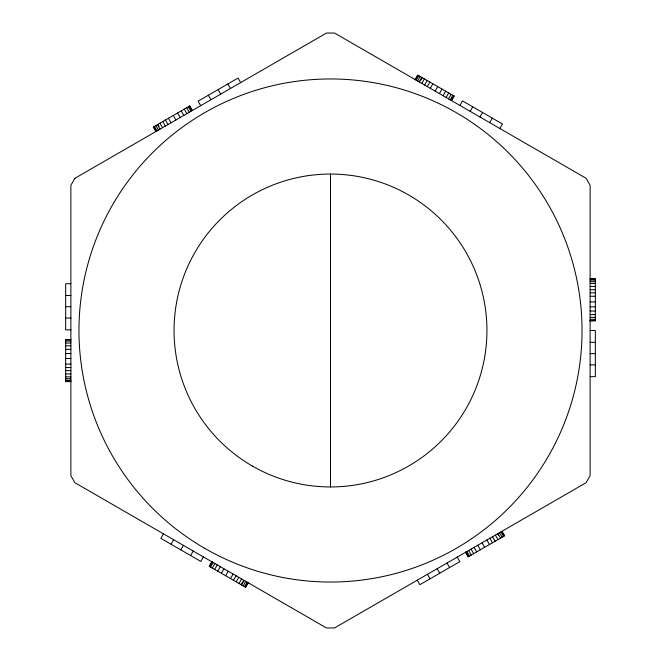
<?xml version="1.0" encoding="UTF-8"?>
<svg xmlns="http://www.w3.org/2000/svg" width="661" height="661" viewBox="0 0 661 661"><rect width="100%" height="100%" fill="white"/><g stroke="black" fill="none" stroke-linecap="round" stroke-linejoin="round"><path stroke-width="0.99" d="M415.091 79.56L417.702 75.04L454.19 96.109L451.579 100.621M415.381 79.725L417.983 75.205M416.223 80.212L418.826 75.693M417.628 81.022L420.239 76.511M419.206 81.931L421.817 77.42M420.47 80.659L422.214 77.643M421.751 83.402L424.362 78.89M163.482 533.848L160.871 538.368L200.828 561.437L203.439 556.926M424.602 85.046L427.213 80.535M427.262 86.583L429.873 82.071M430.261 88.318L432.872 83.798M171.059 544.251L173.669 539.731M435.128 91.127L437.739 86.608M439.391 93.581L441.994 89.07M180.792 549.869L183.403 545.358M443.044 95.696L445.654 91.177M446.092 97.456L448.695 92.937M448.497 98.844L451.099 94.325M450.207 99.836L452.818 95.316M451.24 100.422L453.843 95.911M451.736 99.712L453.909 95.944M190.608 555.537L193.21 551.018M459.924 105.438L462.526 100.918L502.484 123.995L499.881 128.507M470.145 111.345L472.755 106.826M211.776 561.734L209.165 566.254L245.652 587.315L248.263 582.804M209.446 566.411L212.057 561.9M209.512 566.452L212.115 561.933M210.537 567.047L213.148 562.528M212.255 568.039L214.866 563.519M214.66 569.418L217.262 564.907M217.709 571.178L220.311 566.667M479.952 117.005L482.563 112.494M221.361 573.294L223.963 568.774M225.616 575.748L228.227 571.236M489.694 122.624L492.296 118.112M230.482 578.557L233.093 574.045M233.482 580.292L236.093 575.781M236.142 581.829L238.753 577.309M238.993 583.473L241.604 578.953M241.149 584.712L242.884 581.705M241.538 584.944L244.149 580.424M243.116 585.853L245.727 581.341M244.529 586.671L247.131 582.151M245.371 587.158L247.974 582.638M590.116 278.752L595.338 278.752L595.338 320.882L590.116 320.882M590.116 279.082L595.338 279.074M590.116 280.049L595.338 280.049M590.116 281.677L595.338 281.677M590.116 283.503L595.338 283.503M70.884 283.709L65.662 283.709L65.662 329.856L70.884 329.856M590.116 286.444L595.338 286.444M590.116 289.733L595.338 289.733M590.116 292.798L595.338 292.798M65.662 295.475L70.884 295.475M590.116 296.268L595.338 296.268M590.116 301.887L595.338 301.887M65.662 306.721L70.884 306.721M590.116 306.803L595.338 306.803M590.116 311.025L595.338 311.025M590.116 314.545L595.338 314.545M590.116 317.313L595.338 317.313M65.662 318.048L70.884 318.048M590.116 319.296L595.338 319.296M590.116 320.486L595.338 320.486M590.116 320.56L595.338 320.56M590.116 330.508L595.338 330.508L595.338 376.646L590.116 376.646M70.884 339.481L65.662 339.481L65.662 381.612L70.884 381.612M65.662 339.804L70.884 339.878M65.662 341.068L70.884 341.068M590.116 342.315L595.338 342.315M65.662 343.051L70.884 343.051M65.662 345.819L70.884 345.819M65.662 349.339L70.884 349.339M65.662 353.561L70.884 353.561M590.116 353.643L595.338 353.643M65.662 358.477L70.884 358.477M65.662 364.095L70.884 364.095M590.116 364.889L595.338 364.889M65.662 367.557L70.884 367.557M65.662 370.631L70.884 370.631M65.662 373.919L70.884 373.919M65.662 376.861L70.884 376.861M65.662 378.687L70.884 378.687M65.662 380.306L70.884 380.306M65.662 381.281L70.884 381.29M502.038 531.246L504.649 535.757L468.162 556.826L465.551 552.307M501.757 531.403L504.36 535.922M500.914 531.89L503.517 536.41M240.662 82.584L238.051 78.072L198.093 101.141L200.704 105.653M499.501 532.708L502.112 537.228M497.931 533.617L500.534 538.137M497.535 533.848L498.402 535.352M495.378 535.088L497.989 539.607M492.536 536.732L495.139 541.252M227.863 83.955L230.474 88.467M489.875 538.269L492.478 542.788M486.876 540.004L489.479 544.515M482.009 542.813L484.612 547.325M218.13 89.574L220.741 94.085M477.746 545.267L480.357 549.787M474.094 547.382L476.697 551.894M471.045 549.142L473.648 553.654M208.322 95.234L210.925 99.753M468.641 550.522L471.252 555.042M466.93 551.514L469.533 556.033M465.898 552.109L468.509 556.628M465.831 552.15L468.442 556.661M457.214 557.124L459.825 561.643L419.867 584.712L417.256 580.193M192.359 110.47L189.757 105.958L153.269 127.019L155.88 131.539M189.476 106.115L191.649 109.883M189.41 106.157L192.021 110.668M188.385 106.743L190.988 111.263M186.666 107.735L189.277 112.254M446.993 563.023L449.596 567.543M184.262 109.123L186.873 113.642M181.221 110.883L183.824 115.402M177.561 112.998L180.172 117.509M437.177 568.691L439.788 573.211M173.306 115.452L175.909 119.971M168.439 118.261L171.042 122.781M165.44 119.996L168.043 124.508M427.444 574.31L430.055 578.829M162.78 121.533L165.382 126.044M159.929 123.177L162.54 127.689M157.781 124.417L159.078 126.672M157.384 124.648L159.987 129.159M155.806 125.557L158.417 130.068M154.393 126.367L157.004 130.886M153.559 126.854L156.161 131.374M330.5 174.058L330.5 486.942M74.924 178.28L70.884 185.27L70.884 475.73L74.924 482.72L326.46 627.95L334.54 627.95L586.076 482.72L590.116 475.73L590.116 185.27L586.076 178.28L334.54 33.05L326.46 33.05L74.924 178.28M252.279 465.988A156.442 156.442 0 0 0 486.942 330.5A156.442 156.442 0 0 0 252.279 195.012A156.442 156.442 0 0 0 252.279 465.988M204.728 548.341A251.544 251.544 0 0 0 582.044 330.5A251.544 251.544 0 0 0 204.728 112.659A251.544 251.544 0 0 0 204.728 548.341"/></g></svg>
